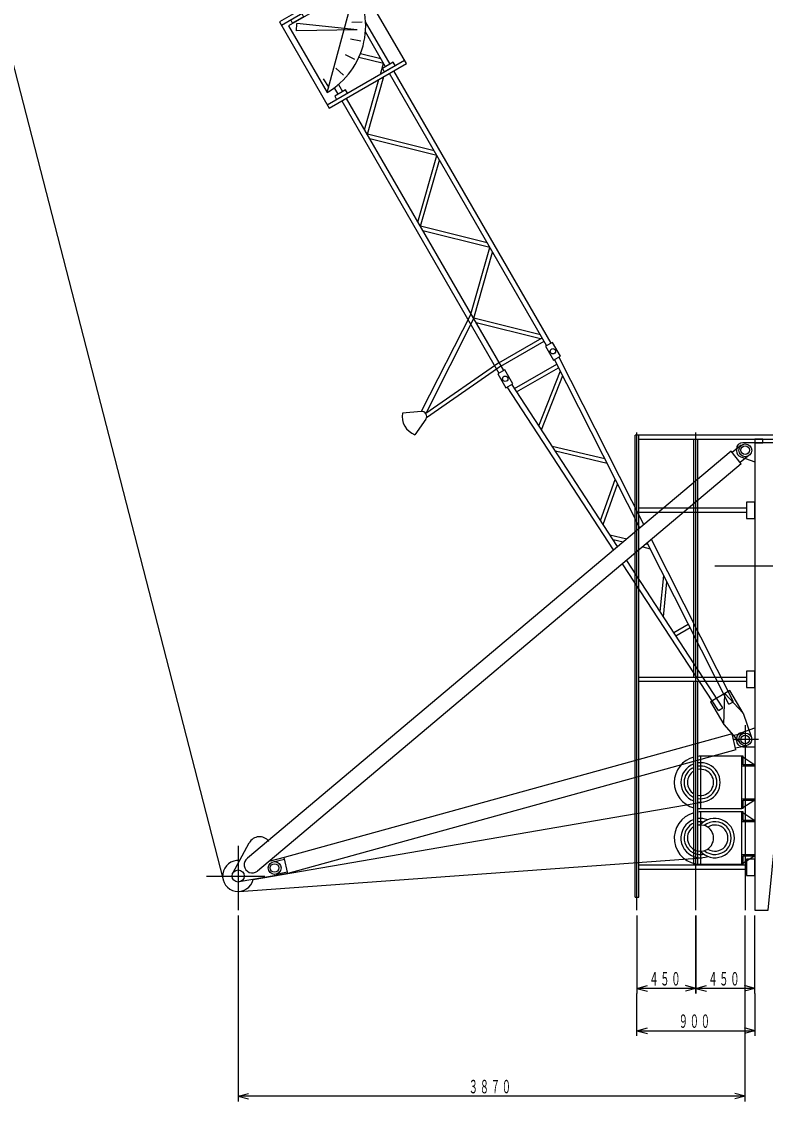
# Model space of a CAD drawing. Units: millimetres, scale not verified. Extents: x -13180 to 15154, y -10104 to 8366.
# Drawn here: x -7504 to -1828, y -8675 to -433 of the extents above; entities that cross this region are included whole.
import ezdxf

# ---------------------------------------------------------------- set-up
doc = ezdxf.new("R2010")
doc.units = ezdxf.units.MM
doc.header["$LTSCALE"] = 40
doc.layers.add('0-0_L-1-1', color=4, linetype='Continuous')
doc.layers.add('1-2_NTEXT', color=7, linetype='Continuous')
doc.styles.add('ＭＳ ゴシック', font='')
doc.styles.get('ＭＳ ゴシック').set_extended_font_data('MS Gothic')

msp = doc.modelspace()

# ---------------------------------------------------------------- linework, layer by layer
at = {"layer": '0-0_L-1-1'}
for p, q in [((-9643.73, 7290.86), (-5966.21, -6984.58)), ((-4932.17, -122.06), (-5521.06, -462.06)), ((-4944.36, -495.4), (-5404.41, -448.13)), ((-4983.28, -438.96), (-4904.13, -434.75)), ((-4692.12, -757.84), (-4878.85, -434.41)), ((-4993.09, -565.01), (-4915.55, -581.42)), ((-4726.76, -777.84), (-4880.01, -512.41)), ((-5171.06, -1068.28), (-4582.17, -728.28)), ((-5035.2, -684.22), (-4964.54, -720.15)), ((-4741.85, -752.97), (-4929.95, -706.38)), ((-4761.82, -717.12), (-4918.21, -678.39)), ((-5106.72, -788.47), (-5047.77, -841.46)), ((-4764.91, -833.79), (-4741.85, -752.97)), ((-3462.91, -2886.89), (-4662.43, -809.26)), ((-5202.79, -870.66), (-5159.56, -937.1)), ((-4886.72, -1260.78), (-4776.74, -875.26)), ((-4864.87, -1293.54), (-4739.39, -853.7)), ((-3497.55, -2906.89), (-4697.07, -829.26)), ((-5118.47, -939.38), (-5090.49, -987.84)), ((-5086.73, -914.36), (-5055.85, -967.84)), ((-5060.8, -1039.26), (-3861.28, -3116.89)), ((-5026.16, -1019.26), (-3826.64, -3096.89)), ((-4356.4, -1419.33), (-4864.87, -1293.54)), ((-4459.35, -1995.93), (-4315.31, -1490.49)), ((-3950.98, -2121.53), (-4459.35, -1995.93)), ((-3931.03, -2157.36), (-4441.96, -2031.13)), ((-4075.68, -2665.54), (-3931.03, -2157.36)), ((-4053.82, -2698.32), (-3909.89, -2192.7)), ((-4075.68, -2665.54), (-4453.94, -3408.62)), ((-4053.82, -2698.32), (-4419.59, -3425.18)), ((-3545.56, -2823.74), (-4053.82, -2698.32)), ((-3545.25, -2854.71), (-4036.45, -2733.5)), ((-3861.16, -3037.1), (-3532.07, -2847.1)), ((-3846.16, -3063.08), (-3517.07, -2873.08)), ((-3861.16, -3037.1), (-4419.59, -3425.18)), ((-3742.8, -3234.35), (-3420.44, -3048.23)), ((-2787.43, -4298.7), (-3438.1, -3013.35)), ((-2756.04, -4272.28), (-3403.45, -2993.34)), ((-3846.16, -3063.08), (-4413.82, -3456.74)), ((-3726.38, -3259.51), (-3406.87, -3075.04)), ((-3557.32, -3518.48), (-3392.93, -3099.76)), ((-2955.57, -4440.3), (-3764.18, -3201.61)), ((-3537.2, -3549.31), (-3374.53, -3134.97)), ((-2986.34, -4466.22), (-3798.83, -3221.61)), ((-4453.94, -3408.62), (-4597.88, -3421.22)), ((-4419.18, -3468.82), (-4502.06, -3587.18)), ((-2823.15, -7115.68), (-2823.15, -3590.18)), ((-1504.64, -3590.18), (-2823.15, -3590.18)), ((-2808.15, -7215.68), (-2808.15, -3570.65)), ((-2793.15, -7115.68), (-2793.15, -3590.18)), ((-2793.15, -3620.18), (-1848.15, -3620.18)), ((-2373.15, -5438.68), (-2373.15, -3620.18)), ((-2358.15, -7215.68), (-2358.15, -3570.65)), ((-2343.15, -5438.68), (-2343.15, -3620.18)), ((-1848.15, -3620.18), (1241.35, -3620.18)), ((-3054.35, -3771.41), (-3454.09, -3676.62)), ((-2011.92, -3667.04), (-2081.5, -3721.99)), ((-2049.23, -3696.58), (-2049.23, -3709.38)), ((-1908.15, -3647.68), (-2000.33, -3647.68)), ((-2089.93, -3711.32), (-5780, -6818.85)), ((-3036.62, -3806.45), (-3430.28, -3713.1)), ((-2012.45, -3809.41), (-2089.93, -3711.32)), ((-1951.31, -3743.79), (-2020.88, -3798.74)), ((-2016.44, -3755.55), (-1908.15, -3793.32)), ((-2012.45, -3809.41), (-5704.29, -6918.34)), ((-3085.96, -4240.55), (-2975.38, -3927.41)), ((-3065.31, -4272.18), (-2956.64, -3964.43)), ((-1973.15, -4148.18), (-2793.15, -4148.18)), ((-2793.15, -4178.18), (-1973.15, -4178.18)), ((-3014.7, -4349.72), (-2885.84, -4381.58)), ((-2990.64, -4386.57), (-2914.21, -4405.47)), ((-2764.3, -4442.55), (-2707.5, -4456.59)), ((-2735.93, -4418.66), (-2725.38, -4421.27)), ((-2106.17, -5644.47), (-2729.46, -4413.21)), ((-2071.55, -5624.48), (-2698.08, -4386.78)), ((-2186.79, -5691.01), (-2917.55, -4571.6)), ((-2152.16, -5671.02), (-2886.77, -4545.69)), ((15154.2, -4590.68), (-2213.73, -4590.68)), ((-2631.51, -4936.72), (-2604.43, -4660.2)), ((-2605.3, -4976.87), (-2579.17, -4710.1)), ((-2527.46, -5096.11), (-2416.26, -5031.91)), ((-2511.04, -5121.27), (-2402.69, -5058.71)), ((-1973.15, -5438.68), (-2793.15, -5438.68)), ((-2793.15, -5468.68), (-1973.15, -5468.68)), ((-2373.15, -6872.95), (-2373.15, -5468.68)), ((-2343.15, -6872.95), (-2343.15, -5468.68)), ((-2186.79, -5691.01), (-2152.16, -5671.02)), ((-2106.17, -5644.47), (-2071.55, -5624.48)), ((-1997.21, -5713.29), (-1935.28, -5896.95)), ((-2146.4, -5799.43), (-2018.31, -5944.89)), ((-2016.44, -5861), (-1908.15, -5823.23)), ((-1981.62, -5803.36), (-1981.62, -7215.68)), ((-2081.96, -5870.68), (-5500.57, -6813.75)), ((-2054.42, -5992.66), (-2081.96, -5870.68)), ((-1992.39, -5864.87), (-2078.86, -5884.4)), ((-1881.21, -5912.57), (-2071.04, -5912.57)), ((-2049.23, -5919.97), (-2049.23, -5907.17)), ((-2054.43, -5992.6), (-5473.04, -6935.68)), ((-1970.85, -5960.27), (-2057.32, -5979.79)), ((-2000.33, -5968.87), (-1908.15, -5968.87)), ((-1998.15, -6040.68), (-2008.15, -6040.68)), ((-1998.15, -6105.68), (-1998.15, -6040.68)), ((-1908.15, -6105.68), (-1998.15, -6105.68)), ((-5736.29, -6981.56), (-2298.15, -6388.5)), ((-1998.15, -6375.68), (-1908.15, -6375.68)), ((-1998.15, -6440.68), (-1998.15, -6375.68)), ((-1998.15, -6440.68), (-2008.15, -6440.68)), ((-1908.15, -6530.68), (-1998.15, -6530.68)), ((-5891.97, -6933.17), (-5766.56, -6701.96)), ((-5851.62, -6725.97), (-5851.62, -7215.68)), ((-5843, -7073.08), (-2312.72, -6815.29)), ((-5500.57, -6813.75), (-5608.31, -6842.54)), ((-5584.16, -6846.08), (-5497.68, -6826.56)), ((-5473.02, -6935.79), (-5500.55, -6813.86)), ((-1998.15, -6800.68), (-1908.15, -6800.68)), ((-1998.15, -6865.68), (-1998.15, -6800.68)), ((-5562.62, -6941.48), (-5476.14, -6921.95)), ((-1973.15, -6872.95), (-2793.15, -6872.95)), ((-2793.15, -6902.95), (-1973.15, -6902.95)), ((-2008.15, -6865.68), (-1998.15, -6865.68)), ((-6093.94, -6955.06), (-5648.38, -6955.06)), ((-5473.04, -6935.68), (-5843.73, -7000.28)), ((-2823.15, -7115.68), (-2793.15, -7115.68)), ((-5851.62, -7255.68), (-5851.62, -8675.49)), ((-2808.15, -7255.68), (-2808.15, -7852.57)), ((-2358.15, -7255.68), (-2358.15, -7852.57)), ((-2358.15, -7852.57), (-2358.15, -7255.68)), ((-1981.62, -8675.49), (-1981.62, -7255.68)), ((-1908.15, -7852.57), (-1908.15, -7255.68)), ((-2808.15, -7812.57), (-2728.15, -7791.14)), ((-2358.15, -7812.57), (-2808.15, -7812.57)), ((-2808.15, -7812.57), (-2728.15, -7834.01)), ((-2358.15, -7812.57), (-2438.15, -7791.14)), ((-2358.15, -7812.57), (-2438.15, -7834.01)), ((-2358.15, -7812.57), (-2278.15, -7791.14)), ((-1908.15, -7812.57), (-2358.15, -7812.57)), ((-2358.15, -7812.57), (-2278.15, -7834.01)), ((-1908.15, -7812.57), (-1988.15, -7791.14)), ((-1908.15, -7812.57), (-1988.15, -7834.01)), ((-2808.15, -8175.97), (-2808.15, -7852.58)), ((-1908.15, -7852.58), (-1908.15, -8175.97)), ((-2808.15, -8135.97), (-2728.15, -8114.53)), ((-2808.15, -8135.97), (-1908.15, -8135.97)), ((-2808.15, -8135.97), (-2728.15, -8157.4)), ((-1908.15, -8135.97), (-1988.15, -8114.53)), ((-1908.15, -8135.97), (-1988.15, -8157.4)), ((-5851.62, -8635.49), (-5771.62, -8614.05)), ((-1981.62, -8635.49), (-5851.62, -8635.49)), ((-5851.62, -8635.49), (-5771.62, -8656.92)), ((-1981.62, -8635.49), (-2061.62, -8614.05)), ((-1981.62, -8635.49), (-2061.62, -8656.92))]:
    msp.add_line(p, q, dxfattribs=at)
for points in [[(-4567.17, -754.26), (-4947.17, -96.08), (-5536.06, -436.08), (-5156.06, -1094.26)], [(-4956.96, -170.3), (-5466.9, -464.71), (-5172.48, -974.65)], [(-5366.68, -372.93), (-5351.99, -398.37), (-5435.6, -446.64), (-5450.29, -421.2)], [(-4652.95, -769.15), (-4667.64, -743.71), (-4751.24, -791.97), (-4736.56, -817.42)], [(-5016.68, -979.15), (-5031.37, -953.71), (-5114.97, -1001.97), (-5100.29, -1027.42)], [(-3392.88, -2987.24), (-3453.84, -2881.65), (-3506.63, -2912.13), (-3445.67, -3017.72)], [(-3756.61, -3197.24), (-3817.57, -3091.65), (-3870.36, -3122.13), (-3809.4, -3227.72)], [(-1848.15, -3647.68), (-1848.15, -3620.18), (-1908.15, -3620.18), (-1908.15, -3647.68)], [(-1658.15, -5702.11), (-1658.15, -3647.68), (-1908.15, -3647.68), (-1908.15, -7215.68), (-1808.15, -7215.68)], [(-1908.15, -4225.68), (-1908.15, -4100.68), (-1973.15, -4100.68), (-1973.15, -4225.68)], [(-1908.15, -5516.18), (-1908.15, -5391.18), (-1973.15, -5391.18), (-1973.15, -5516.18)], [(-2138.15, -5561.22), (-2247.49, -5624.35), (-2146.4, -5799.43)], [(-1997.21, -5713.29), (-2098.29, -5538.21), (-2138.15, -5561.22)], [(-2323.65, -6440.68), (-2008.15, -6440.68), (-2008.15, -6040.68), (-2323.65, -6040.68)], [(-1908.15, -6105.68), (-1908.15, -6115.68), (-2008.15, -6115.68), (-2008.15, -6040.68)], [(-2008.15, -6440.68), (-2008.15, -6365.68), (-1908.15, -6365.68), (-1908.15, -6375.68)], [(-2323.65, -6865.68), (-2008.15, -6865.68), (-2008.15, -6465.68), (-2323.65, -6465.68)], [(-1908.15, -6530.68), (-1908.15, -6540.68), (-2008.15, -6540.68), (-2008.15, -6465.68)], [(-2008.15, -6865.68), (-2008.15, -6790.68), (-1908.15, -6790.68), (-1908.15, -6800.68)], [(-1908.15, -6950.45), (-1908.15, -6825.45), (-1973.15, -6825.45), (-1973.15, -6950.45)]]:
    msp.add_lwpolyline(points, close=True, dxfattribs=at)
for points in [[(-4944.36, -495.4), (-5406.67, -504.99), (-5404.41, -448.13)], [(-4481.2, -1963.16), (-4336.44, -1455.17), (-4847.48, -1328.75)], [(-1998.15, -6530.68), (-1998.15, -6465.68), (-2008.15, -6465.68)]]:
    msp.add_lwpolyline(points, dxfattribs=at)
for centre, radius in [((-3449.75, -2949.69), 20.69), ((-3813.48, -3159.69), 20.69), ((-1981.62, -3705.42), 48.9), ((-1981.62, -3705.42), 32.77), ((-1981.62, -5912.57), 48.9), ((-1981.62, -5912.57), 32.77), ((-5851.62, -6955.06), 45.91), ((-5573.39, -6893.78), 48.9), ((-5573.39, -6893.78), 32.77)]:
    msp.add_circle(centre, radius, dxfattribs=at)
for centre, radius, start, end in [((-5466.9, -464.71), 588.83, 300, 35.79), ((-4451.42, -3447.3), 148.76, 169.9, 250.1), ((-4451.42, -3447.3), 38.76, 326.27, 96.27), ((-2000.33, -3696.58), 48.9, 90, 180), ((-2000.33, -3709.38), 48.9, 180, 250.77), ((-2000.33, -5907.17), 48.9, 109.23, 180), ((-2000.33, -5919.97), 48.9, 180, 270), ((-2323.65, -6240.68), 200, 104.33, 255.67), ((-2323.65, -6240.68), 150, 109.27, 250.73), ((-2323.65, -6240.68), 150, 262.53, 97.47), ((-2323.65, -6240.68), 200, 90, 95.59), ((-2323.65, -6240.68), 125, 113.33, 246.67), ((-2323.65, -6240.68), 100, 119.67, 240.33), ((-2323.65, -6240.68), 125, 261.02, 98.97), ((-2323.65, -6240.68), 100, 258.75, 101.25), ((-2323.65, -6665.68), 200, 104.33, 270), ((-2323.64, -6240.68), 200, 264.4, 270), ((-2323.64, -6665.68), 200, 90, 95.6), ((-2323.65, -6665.68), 150, 109.27, 262.53), ((-2323.65, -6665.68), 125, 113.33, 261.02), ((-2323.65, -6665.68), 100, 119.67, 258.75), ((-2323.65, -6665.68), 100, 258.75, 101.25), ((-2323.65, -6665.68), 150, 68.49, 97.47), ((-2323.65, -6665.68), 125, 79.05, 98.97), ((-2213.65, -6665.68), 150, 221.8, 138.2), ((-2213.65, -6665.68), 125, 229.87, 130.13), ((-2213.65, -6665.68), 100, 236.63, 123.37), ((-5688.31, -6744.4), 89.02, 37.27, 151.52), ((-5851.62, -6955.06), 118.34, 84.35, 347.06), ((-5743.05, -6869.31), 62.5, 126.21, 308.32), ((-2323.65, -6665.68), 125, 261.02, 280.95), ((-2323.65, -6665.68), 150, 262.53, 291.51)]:
    msp.add_arc(centre, radius, start, end, dxfattribs=at)

# ---------------------------------------------------------------- texts
at = {"layer": '1-2_NTEXT', "char_height": 102.6, "attachment_point": 7, "style": 'ＭＳ ゴシック'}
for s, insert in [('\\T1.17;\\W0.5;４５０', (-2715.15, -7792.57)), ('\\T1.17;\\W0.5;４５０', (-2265.15, -7792.57)), ('\\T1.17;\\W0.5;９００', (-2490.15, -8115.97)), ('\\T1.17;\\W0.5;３８７０', (-4092.62, -8615.49))]:
    msp.add_mtext(s, dxfattribs=dict(at, insert=insert))

doc.saveas('drawing.dxf')
